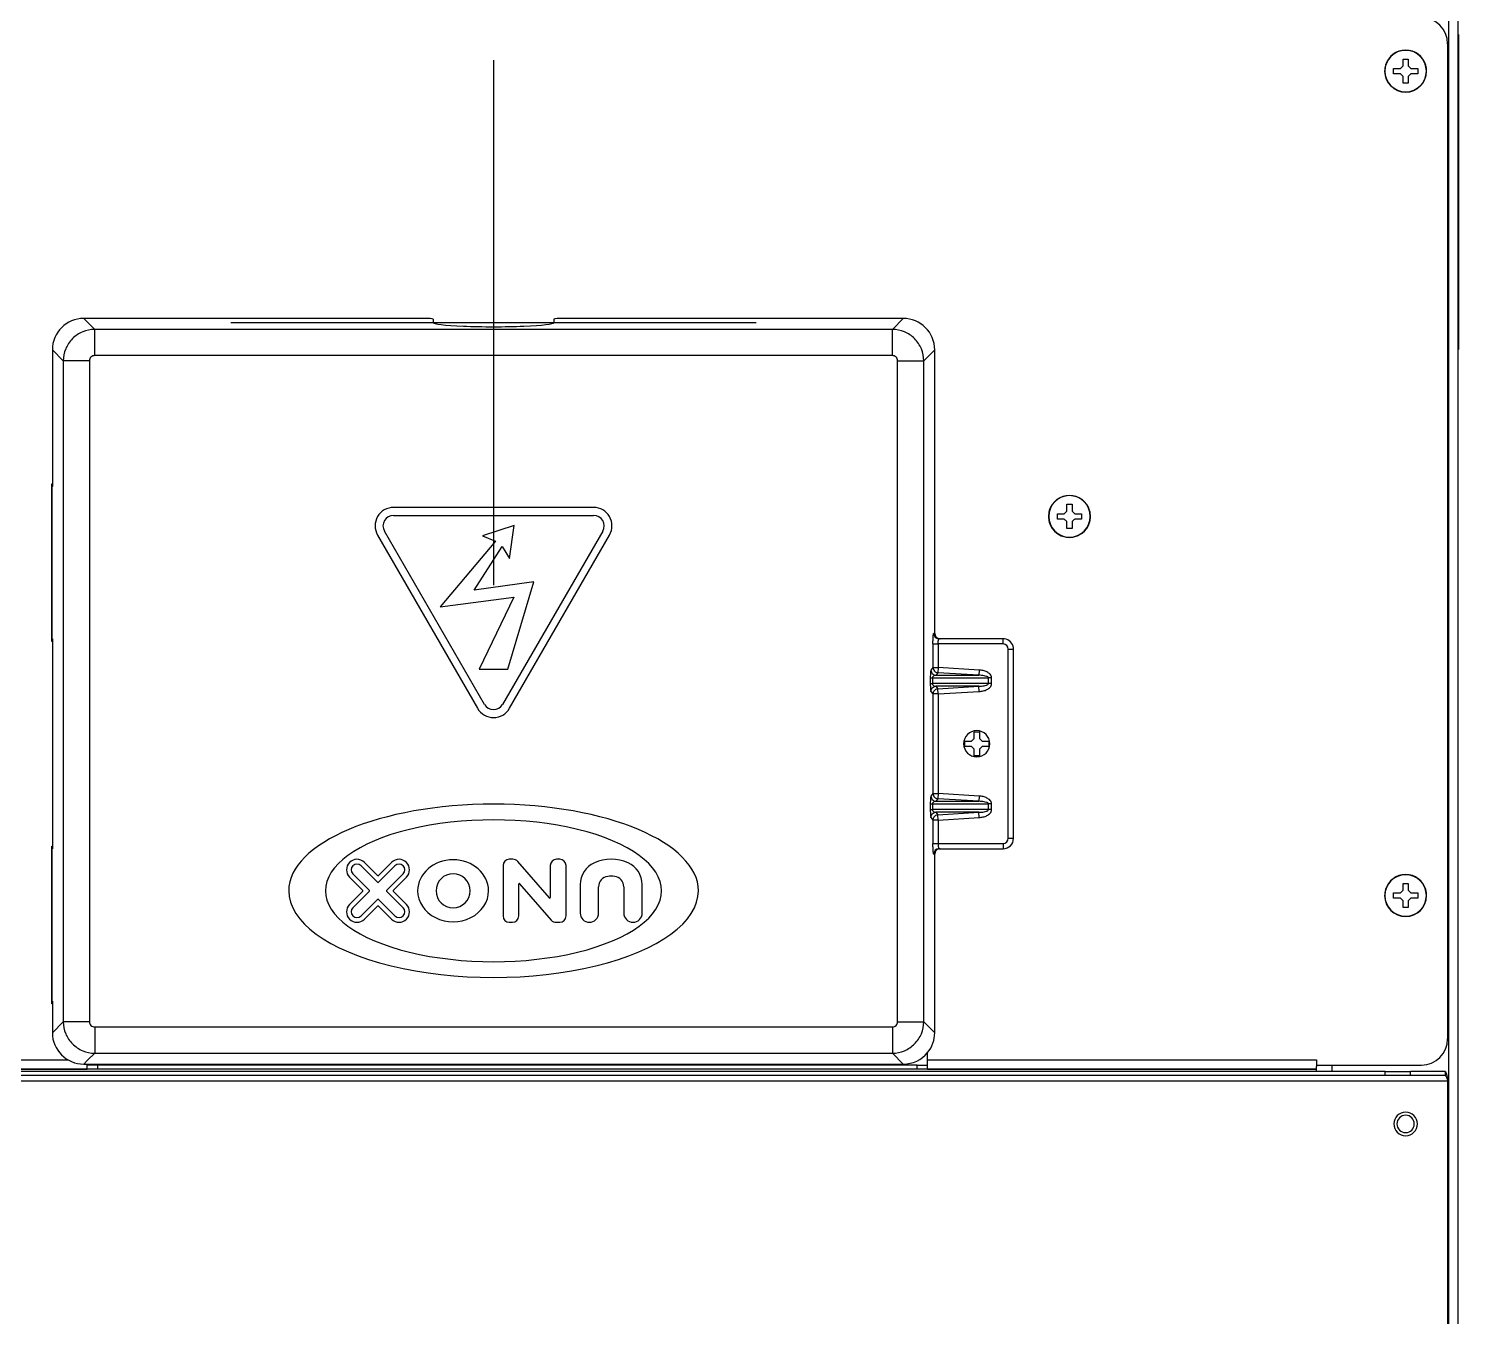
# Model space of a CAD drawing. Header units: millimetres. Extents: x 473 to 3963, y -1329 to 3488.
# Drawn here: x 2314 to 2586.2, y -933.4 to -688.1 of the extents above; entities that cross this region are included whole.
import ezdxf

# ---------------------------------------------------------------- set-up
doc = ezdxf.new("R2010")
doc.units = ezdxf.units.MM
doc.header["$LTSCALE"] = 392.37
doc.layers.get('0').update_dxf_attribs({"linetype": 'CONTINUOUS'})

msp = doc.modelspace()

# ---------------------------------------------------------------- linework, layer by layer
at = {"linetype": 'Continuous'}
for p, q in [((2584.35, -1303.01), (2584.35, -660.01)), ((2586.15, -1293.75), (2586.15, -661.81)), ((2584.15, -691.01), (2584.15, -880.51)), ((2586.2, -689.21), (2586.15, -689.21)), ((2586.2, -691.21), (2586.15, -691.21)), ((2586.2, -689.21), (2586.2, -689.48)), ((2586.2, -689.48), (2586.2, -691.21)), ((2586.2, -691.21), (2586.2, -747.21)), ((2575.65, -693.91), (2576.65, -693.91)), ((2575.65, -695.21), (2575.65, -693.91)), ((2576.65, -693.91), (2576.65, -695.21)), ((2573.85, -695.71), (2575.15, -695.71)), ((2573.85, -696.21), (2573.85, -695.71)), ((2573.85, -696.71), (2573.85, -696.21)), ((2575.15, -696.71), (2573.85, -696.71)), ((2575.15, -695.71), (2575.65, -695.21)), ((2575.65, -697.21), (2575.15, -696.71)), ((2576.65, -695.21), (2577.15, -695.71)), ((2577.15, -696.71), (2576.65, -697.21)), ((2577.15, -695.71), (2578.45, -695.71)), ((2578.45, -696.71), (2577.15, -696.71)), ((2578.45, -695.71), (2578.45, -696.21)), ((2578.45, -696.21), (2578.45, -696.71)), ((2575.65, -698.51), (2575.65, -697.21)), ((2576.65, -698.51), (2575.65, -698.51)), ((2576.65, -697.21), (2576.65, -698.51)), ((2389, -743.31), (2324.48, -743.31)), ((2326.56, -745.39), (2324.48, -743.31)), ((2326.56, -750.38), (2326.56, -745.39)), ((2478.43, -745.39), (2326.56, -745.39)), ((2391, -743.45), (2391, -744.1)), ((2414, -743.45), (2414, -744.1)), ((2480.51, -743.31), (2416, -743.31)), ((2478.43, -745.39), (2480.51, -743.31)), ((2478.43, -750.38), (2478.43, -745.39)), ((2586.2, -747.21), (2586.15, -747.21)), ((2586.2, -747.21), (2586.2, -748.95)), ((2318.5, -749.3), (2318.5, -774.81)), ((2320.58, -751.38), (2318.5, -749.3)), ((2478.43, -750.38), (2326.56, -750.38)), ((2484.42, -751.38), (2486.5, -749.3)), ((2486.5, -803.31), (2486.5, -749.3)), ((2586.2, -749.21), (2586.15, -749.21)), ((2586.2, -749.21), (2586.15, -749.21)), ((2586.2, -748.95), (2586.2, -749.21)), ((2320.58, -751.38), (2320.58, -877.25)), ((2325.57, -751.38), (2320.58, -751.38)), ((2325.57, -751.38), (2325.57, -877.25)), ((2479.43, -877.25), (2479.43, -751.38)), ((2479.43, -751.38), (2484.42, -751.38)), ((2484.42, -877.25), (2484.42, -751.38)), ((2318.4, -804.81), (2318.4, -774.81)), ((2318.4, -774.81), (2318.5, -774.81)), ((2318.4, -775.31), (2318.46, -775.31)), ((2318.46, -775.31), (2318.5, -775.31)), ((2318.46, -804.31), (2318.46, -775.31)), ((2318.5, -774.81), (2318.5, -775.31)), ((2421.55, -779.31), (2383.45, -779.31)), ((2383.45, -780.81), (2421.55, -780.81)), ((2509.85, -780.51), (2511.15, -780.51)), ((2509.85, -781.01), (2509.85, -780.51)), ((2509.85, -780.51), (2511.15, -780.51)), ((2509.85, -781.01), (2509.85, -780.51)), ((2509.85, -781.51), (2509.85, -781.01)), ((2509.85, -781.51), (2509.85, -781.01)), ((2511.15, -780.51), (2511.65, -780.01)), ((2511.15, -780.51), (2511.65, -780.01)), ((2511.65, -778.71), (2512.65, -778.71)), ((2511.65, -780.01), (2511.65, -778.71)), ((2511.65, -778.71), (2512.65, -778.71)), ((2511.65, -780.01), (2511.65, -778.71)), ((2512.65, -778.71), (2512.65, -778.9)), ((2512.65, -778.71), (2512.65, -778.9)), ((2512.65, -778.9), (2512.65, -779.06)), ((2512.65, -778.9), (2512.65, -779.06)), ((2512.65, -779.06), (2512.65, -779.22)), ((2512.65, -779.06), (2512.65, -779.22)), ((2512.65, -779.22), (2512.65, -779.38)), ((2512.65, -779.22), (2512.65, -779.38)), ((2512.65, -779.38), (2512.65, -779.53)), ((2512.65, -779.38), (2512.65, -779.53)), ((2512.65, -779.53), (2512.65, -779.69)), ((2512.65, -779.53), (2512.65, -779.69)), ((2512.65, -779.69), (2512.65, -779.85)), ((2512.65, -779.69), (2512.65, -779.85)), ((2512.65, -779.85), (2512.65, -780.01)), ((2512.65, -779.85), (2512.65, -780.01)), ((2512.65, -780.01), (2513.15, -780.51)), ((2512.65, -780.01), (2513.15, -780.51)), ((2513.15, -780.51), (2514.45, -780.51)), ((2513.15, -780.51), (2514.45, -780.51)), ((2514.45, -780.51), (2514.45, -780.68)), ((2514.45, -780.51), (2514.45, -780.68)), ((2514.45, -780.68), (2514.45, -780.85)), ((2514.45, -780.68), (2514.45, -780.85)), ((2514.45, -780.85), (2514.45, -781.01)), ((2514.45, -780.85), (2514.45, -781.01)), ((2514.45, -781.01), (2514.45, -781.18)), ((2514.45, -781.01), (2514.45, -781.18)), ((2514.45, -781.18), (2514.45, -781.35)), ((2514.45, -781.18), (2514.45, -781.35)), ((2400.77, -816.81), (2381.71, -783.81)), ((2406.43, -782.77), (2400.41, -784.7)), ((2423.28, -783.81), (2404.23, -816.81)), ((2405.52, -789.03), (2406.43, -782.77)), ((2510.03, -781.51), (2509.85, -781.51)), ((2510.03, -781.51), (2509.85, -781.51)), ((2510.2, -781.51), (2510.03, -781.51)), ((2510.2, -781.51), (2510.03, -781.51)), ((2510.36, -781.51), (2510.2, -781.51)), ((2510.36, -781.51), (2510.2, -781.51)), ((2510.51, -781.51), (2510.36, -781.51)), ((2510.51, -781.51), (2510.36, -781.51)), ((2510.67, -781.51), (2510.51, -781.51)), ((2510.67, -781.51), (2510.51, -781.51)), ((2510.82, -781.51), (2510.67, -781.51)), ((2510.82, -781.51), (2510.67, -781.51)), ((2510.99, -781.51), (2510.82, -781.51)), ((2510.99, -781.51), (2510.82, -781.51)), ((2511.15, -781.51), (2510.99, -781.51)), ((2511.15, -781.51), (2510.99, -781.51)), ((2511.22, -781.58), (2511.15, -781.51)), ((2511.22, -781.58), (2511.15, -781.51)), ((2511.29, -781.65), (2511.22, -781.58)), ((2511.29, -781.65), (2511.22, -781.58)), ((2511.36, -781.72), (2511.29, -781.65)), ((2511.36, -781.72), (2511.29, -781.65)), ((2511.43, -781.79), (2511.36, -781.72)), ((2511.43, -781.79), (2511.36, -781.72)), ((2511.5, -781.86), (2511.43, -781.79)), ((2511.5, -781.86), (2511.43, -781.79)), ((2511.57, -781.94), (2511.5, -781.86)), ((2511.57, -781.94), (2511.5, -781.86)), ((2511.65, -782.01), (2511.57, -781.94)), ((2511.65, -782.01), (2511.57, -781.94)), ((2511.65, -783.31), (2511.65, -782.01)), ((2511.65, -783.31), (2511.65, -782.01)), ((2511.98, -783.31), (2511.65, -783.31)), ((2511.98, -783.31), (2511.65, -783.31)), ((2512.32, -783.31), (2511.98, -783.31)), ((2512.32, -783.31), (2511.98, -783.31)), ((2512.65, -783.31), (2512.32, -783.31)), ((2512.65, -783.31), (2512.32, -783.31)), ((2512.72, -781.94), (2512.65, -782.01)), ((2512.72, -781.94), (2512.65, -782.01)), ((2512.65, -782.01), (2512.65, -782.18)), ((2512.65, -782.01), (2512.65, -782.18)), ((2512.65, -782.18), (2512.65, -782.34)), ((2512.65, -782.18), (2512.65, -782.34)), ((2512.65, -782.34), (2512.65, -782.5)), ((2512.65, -782.34), (2512.65, -782.5)), ((2512.65, -782.5), (2512.65, -782.65)), ((2512.65, -782.5), (2512.65, -782.65)), ((2512.65, -782.65), (2512.65, -782.8)), ((2512.65, -782.65), (2512.65, -782.8)), ((2512.65, -782.8), (2512.65, -782.96)), ((2512.65, -782.8), (2512.65, -782.96)), ((2512.65, -782.96), (2512.65, -783.13)), ((2512.65, -782.96), (2512.65, -783.13)), ((2512.65, -783.13), (2512.65, -783.31)), ((2512.65, -783.13), (2512.65, -783.31)), ((2512.79, -781.87), (2512.72, -781.94)), ((2512.79, -781.87), (2512.72, -781.94)), ((2512.86, -781.8), (2512.79, -781.87)), ((2512.86, -781.8), (2512.79, -781.87)), ((2512.93, -781.73), (2512.86, -781.8)), ((2512.93, -781.73), (2512.86, -781.8)), ((2513.01, -781.66), (2512.93, -781.73)), ((2513.01, -781.66), (2512.93, -781.73)), ((2513.08, -781.58), (2513.01, -781.66)), ((2513.08, -781.58), (2513.01, -781.66)), ((2513.15, -781.51), (2513.08, -781.58)), ((2513.15, -781.51), (2513.08, -781.58)), ((2513.31, -781.51), (2513.15, -781.51)), ((2513.31, -781.51), (2513.15, -781.51)), ((2513.47, -781.51), (2513.31, -781.51)), ((2513.47, -781.51), (2513.31, -781.51)), ((2513.63, -781.51), (2513.47, -781.51)), ((2513.63, -781.51), (2513.47, -781.51)), ((2513.79, -781.51), (2513.63, -781.51)), ((2513.79, -781.51), (2513.63, -781.51)), ((2513.94, -781.51), (2513.79, -781.51)), ((2513.94, -781.51), (2513.79, -781.51)), ((2514.1, -781.51), (2513.94, -781.51)), ((2514.1, -781.51), (2513.94, -781.51)), ((2514.26, -781.51), (2514.1, -781.51)), ((2514.26, -781.51), (2514.1, -781.51)), ((2514.45, -781.51), (2514.26, -781.51)), ((2514.45, -781.51), (2514.26, -781.51)), ((2514.45, -781.35), (2514.45, -781.51)), ((2514.45, -781.35), (2514.45, -781.51)), ((2380.41, -784.56), (2399.47, -817.56)), ((2402.86, -785.71), (2392.32, -798.26)), ((2400.41, -784.7), (2402.86, -785.71)), ((2405.53, -817.56), (2424.58, -784.56)), ((2398.82, -795.09), (2404.17, -786.75)), ((2404.17, -786.75), (2405.52, -789.03)), ((2410.17, -793.46), (2398.82, -795.09)), ((2405.25, -810.11), (2410.17, -793.46)), ((2392.32, -798.26), (2406.36, -796.37)), ((2406.36, -796.37), (2399.75, -810.11)), ((2318.46, -804.31), (2318.4, -804.31)), ((2318.5, -804.81), (2318.4, -804.81)), ((2318.46, -804.31), (2318.5, -804.31)), ((2318.5, -804.31), (2318.5, -804.81)), ((2318.5, -804.81), (2318.5, -843.81)), ((2486.16, -805.31), (2486.16, -809.79)), ((2486.16, -805.31), (2487.16, -805.31)), ((2486.5, -803.31), (2486.3, -803.31)), ((2499.5, -805.31), (2487.16, -805.31)), ((2487.16, -805.31), (2487.16, -809.79)), ((2499.5, -804.31), (2487.29, -804.31)), ((2499.5, -805.31), (2499.5, -804.31)), ((2500.5, -842.31), (2500.5, -806.31)), ((2500.5, -806.31), (2501.5, -806.31)), ((2501.5, -842.31), (2501.5, -806.31)), ((2399.75, -810.11), (2405.25, -810.11)), ((2486.16, -809.79), (2485.77, -810.27)), ((2486.16, -809.79), (2487.16, -809.79)), ((2487.1, -810.79), (2486.7, -811.27)), ((2487.16, -809.79), (2487.1, -810.79)), ((2494.92, -811.27), (2487.1, -810.79)), ((2494.98, -810.27), (2487.16, -809.79)), ((2494.98, -810.27), (2494.92, -811.27)), ((2485.65, -811.76), (2486.07, -811.76)), ((2485.65, -811.76), (2485.65, -812.86)), ((2485.65, -812.86), (2486.07, -812.86)), ((2486.07, -811.76), (2486.07, -812.86)), ((2486.07, -811.76), (2496.74, -811.76)), ((2496.74, -812.86), (2486.07, -812.86)), ((2486.7, -811.27), (2494.92, -811.27)), ((2486.7, -813.36), (2487.1, -813.84)), ((2494.92, -813.36), (2486.7, -813.36)), ((2487.1, -813.84), (2494.92, -813.36)), ((2487.16, -814.83), (2487.1, -813.84)), ((2494.98, -814.36), (2494.92, -813.36)), ((2496.74, -812.86), (2496.74, -811.76)), ((2497.31, -811.76), (2496.74, -811.76)), ((2497.31, -812.86), (2496.74, -812.86)), ((2497.31, -812.86), (2497.31, -811.76)), ((2485.77, -814.36), (2486.16, -814.83)), ((2486.16, -814.83), (2486.16, -833.79)), ((2487.16, -814.83), (2486.16, -814.83)), ((2487.16, -814.83), (2494.98, -814.36)), ((2487.16, -814.83), (2487.16, -833.79)), ((2494, -822.01), (2495, -822.01)), ((2494, -823.31), (2494, -822.01)), ((2495, -822.01), (2495, -823.31)), ((2492.2, -823.81), (2493.5, -823.81)), ((2492.2, -824.31), (2492.2, -823.81)), ((2492.2, -824.81), (2492.2, -824.31)), ((2493.5, -824.81), (2492.2, -824.81)), ((2493.5, -823.81), (2494, -823.31)), ((2494, -825.31), (2493.5, -824.81)), ((2495, -823.31), (2495.5, -823.81)), ((2495.5, -824.81), (2495, -825.31)), ((2495.5, -823.81), (2496.8, -823.81)), ((2496.8, -824.81), (2495.5, -824.81)), ((2496.8, -823.81), (2496.8, -824.31)), ((2496.8, -824.31), (2496.8, -824.81)), ((2494, -826.61), (2494, -825.31)), ((2495, -826.61), (2494, -826.61)), ((2495, -825.31), (2495, -826.61)), ((2486.16, -833.79), (2485.77, -834.27)), ((2486.16, -833.79), (2487.16, -833.79)), ((2487.1, -834.79), (2486.7, -835.27)), ((2486.7, -835.27), (2494.92, -835.27)), ((2487.16, -833.79), (2487.1, -834.79)), ((2494.92, -835.27), (2487.1, -834.79)), ((2494.98, -834.27), (2487.16, -833.79)), ((2494.98, -834.27), (2494.92, -835.27)), ((2485.65, -835.76), (2486.07, -835.76)), ((2485.65, -835.76), (2485.65, -836.86)), ((2485.65, -836.86), (2486.07, -836.86)), ((2485.77, -838.36), (2486.16, -838.83)), ((2486.07, -835.76), (2496.74, -835.76)), ((2486.07, -835.76), (2486.07, -836.86)), ((2496.74, -836.86), (2486.07, -836.86)), ((2494.92, -837.36), (2486.7, -837.36)), ((2486.7, -837.36), (2487.1, -837.84)), ((2487.1, -837.84), (2494.92, -837.36)), ((2487.16, -838.83), (2487.1, -837.84)), ((2487.16, -838.83), (2494.98, -838.36)), ((2494.98, -838.36), (2494.92, -837.36)), ((2497.31, -835.76), (2496.74, -835.76)), ((2496.74, -836.86), (2496.74, -835.76)), ((2497.31, -836.86), (2496.74, -836.86)), ((2497.31, -836.86), (2497.31, -835.76)), ((2487.16, -838.83), (2486.16, -838.83)), ((2486.16, -838.83), (2486.16, -843.31)), ((2487.16, -838.83), (2487.16, -843.31)), ((2318.4, -873.81), (2318.4, -843.81)), ((2318.4, -843.81), (2318.5, -843.81)), ((2318.5, -843.81), (2318.5, -844.31)), ((2486.16, -843.31), (2487.16, -843.31)), ((2487.16, -843.31), (2499.5, -843.31)), ((2499.5, -843.31), (2499.5, -844.31)), ((2500.5, -842.31), (2501.5, -842.31)), ((2318.4, -844.31), (2318.46, -844.31)), ((2318.46, -844.31), (2318.5, -844.31)), ((2318.46, -873.31), (2318.46, -844.31)), ((2406.19, -846.31), (2405.5, -846.31)), ((2415.1, -846.31), (2414.5, -846.31)), ((2486.3, -845.31), (2486.5, -845.31)), ((2486.5, -879.33), (2486.5, -845.31)), ((2487.29, -844.31), (2499.5, -844.31)), ((2378.87, -852.24), (2375.72, -849.09)), ((2377.28, -847.54), (2380.43, -850.69)), ((2380.43, -849.41), (2377.91, -846.9)), ((2383.08, -846.9), (2380.57, -849.41)), ((2380.57, -850.69), (2383.72, -847.54)), ((2385.28, -849.09), (2382.12, -852.24)), ((2404.3, -847.51), (2404.3, -857.11)), ((2413.12, -853.66), (2407.1, -846.73)), ((2413.3, -847.51), (2413.3, -853.59)), ((2416.3, -857.11), (2416.3, -847.51)), ((2375.08, -849.73), (2377.6, -852.24)), ((2383.4, -852.24), (2385.91, -849.73)), ((2407.3, -857.11), (2407.3, -851.04)), ((2407.47, -850.97), (2413.5, -857.9)), ((2419, -851.11), (2419, -856.56)), ((2422.5, -856.56), (2422.5, -851.54)), ((2427.3, -851.54), (2427.3, -856.56)), ((2430.8, -856.56), (2430.8, -851.11)), ((2575.65, -850.91), (2576.65, -850.91)), ((2575.65, -852.21), (2575.65, -850.91)), ((2576.65, -850.91), (2576.65, -852.21)), ((2377.6, -852.38), (2375.08, -854.9)), ((2375.72, -855.54), (2378.87, -852.38)), ((2380.43, -853.94), (2377.28, -857.09)), ((2383.72, -857.09), (2380.57, -853.94)), ((2382.12, -852.38), (2385.28, -855.54)), ((2385.91, -854.9), (2383.4, -852.38)), ((2573.85, -852.71), (2575.15, -852.71)), ((2573.85, -853.21), (2573.85, -852.71)), ((2573.85, -853.71), (2573.85, -853.21)), ((2575.15, -853.71), (2573.85, -853.71)), ((2575.15, -852.71), (2575.65, -852.21)), ((2575.65, -854.21), (2575.15, -853.71)), ((2575.65, -855.51), (2575.65, -854.21)), ((2576.65, -852.21), (2577.15, -852.71)), ((2577.15, -853.71), (2576.65, -854.21)), ((2576.65, -854.21), (2576.65, -855.51)), ((2577.15, -852.71), (2578.45, -852.71)), ((2578.45, -853.71), (2577.15, -853.71)), ((2578.45, -852.71), (2578.45, -853.21)), ((2578.45, -853.21), (2578.45, -853.71)), ((2377.91, -857.73), (2380.43, -855.21)), ((2380.57, -855.21), (2383.08, -857.73)), ((2576.65, -855.51), (2575.65, -855.51)), ((2405.5, -858.31), (2406.1, -858.31)), ((2414.4, -858.31), (2415.1, -858.31)), ((2318.46, -873.31), (2318.4, -873.31)), ((2318.5, -873.81), (2318.4, -873.81)), ((2318.46, -873.31), (2318.5, -873.31)), ((2318.5, -873.31), (2318.5, -873.81)), ((2318.5, -873.81), (2318.5, -879.33)), ((2320.58, -877.25), (2318.5, -879.33)), ((2325.57, -877.25), (2320.58, -877.25)), ((2326.56, -878.24), (2478.43, -878.24)), ((2326.56, -878.24), (2326.56, -883.23)), ((2478.43, -878.24), (2478.43, -883.23)), ((2479.43, -877.25), (2484.42, -877.25)), ((2484.42, -877.25), (2486.5, -879.33)), ((1863.15, -884.51), (2321.51, -884.51)), ((2325.22, -884.58), (2324.48, -885.31)), ((2326.56, -883.23), (2325.22, -884.58)), ((2326.56, -883.23), (2478.43, -883.23)), ((2478.43, -883.23), (2480.51, -885.31)), ((2485.15, -884.51), (2485.15, -883.1)), ((2485.15, -885.51), (2485.15, -884.51)), ((2485.15, -884.51), (2559.15, -884.51)), ((2559.15, -884.51), (2559.15, -885.51)), ((2325.15, -886.31), (1863.15, -886.31)), ((1863.15, -886.31), (2325.15, -886.31)), ((2572.27, -886.71), (2071.03, -886.71)), ((2324.48, -885.31), (2325.15, -885.31)), ((2325.15, -885.31), (2480.51, -885.31)), ((2325.15, -885.35), (2325.15, -885.31)), ((2325.15, -885.51), (2325.15, -885.35)), ((2475.15, -885.51), (2325.15, -885.51)), ((2475.15, -885.51), (2325.15, -885.51)), ((2325.15, -885.54), (2325.15, -885.51)), ((2325.15, -886.31), (2325.15, -885.54)), ((2327.15, -886.31), (2325.15, -886.31)), ((2327.15, -886.31), (2327.15, -885.51)), ((2483.15, -886.31), (2327.15, -886.31)), ((2475.15, -885.31), (2475.15, -885.51)), ((2483.15, -885.51), (2475.15, -885.51)), ((2483.15, -886.31), (2483.15, -885.51)), ((2483.15, -885.51), (2485.15, -885.51)), ((2485.15, -886.31), (2483.15, -886.31)), ((2485.15, -885.54), (2485.15, -885.51)), ((2485.15, -886.31), (2485.15, -885.54)), ((2559.15, -886.31), (2485.15, -886.31)), ((2485.15, -886.31), (2559.15, -886.31)), ((2559.15, -885.51), (2579.15, -885.51)), ((2559.15, -885.51), (2559.15, -885.79)), ((2559.15, -886.31), (2559.15, -885.79)), ((2559.15, -886.71), (2559.15, -886.31)), ((2562.15, -886.71), (2562.15, -885.51)), ((2572.27, -887.51), (2572.27, -886.71)), ((2572.27, -886.71), (2577.1, -886.71)), ((2577.1, -887.51), (2577.1, -886.71)), ((2583.67, -886.71), (2577.1, -886.71)), ((2583.67, -886.71), (2583.67, -887.51)), ((1838.15, -888.51), (2584.15, -888.51)), ((2572.27, -887.51), (2071.03, -887.51)), ((2577.1, -887.51), (2572.27, -887.51)), ((2583.67, -887.51), (2577.1, -887.51)), ((2584.15, -888.51), (2584.15, -1285.71))]:
    msp.add_line(p, q, dxfattribs=at)
at = {"color": 1}
for p, q in [((2402.5, -694.1), (2402.5, -794.1)), ((2352.5, -744.1), (2452.5, -744.1))]:
    msp.add_line(p, q, dxfattribs=at)
at = {"linetype": 'Continuous'}
for centre, radius, start, end in [((2579.15, -691.01), 5, 0, 90), ((2576.15, -696.21), 3.95, 0, 180), ((2576.15, -696.21), 4, 16.2728, 163.7272), ((2576.15, -696.21), 4, 16.2728, 163.7272), ((2576.15, -696.21), 4, 16.3063, 163.6937), ((2576.15, -696.21), 4, 163.7272, 180), ((2576.15, -696.21), 4, 163.6937, 180), ((2576.15, -696.21), 4, 180, 360), ((2576.15, -696.21), 4, 180, 360), ((2576.15, -696.21), 3.95, 180, 360), ((2576.15, -696.21), 4, 0, 16.2728), ((2576.15, -696.21), 4, 0, 16.3063), ((2326.56, -751.38), 0.997, 89.9446, 180.0554), ((2478.43, -751.38), 0.997, 359.9446, 90.0554), ((2512.15, -781.01), 3.95, 0, 180), ((2512.15, -781.01), 3.95, 0, 180), ((2512.15, -781.01), 4, 16.2728, 163.7272), ((2512.15, -781.01), 4, 16.3063, 163.6937), ((2512.15, -781.01), 4, 16.2728, 163.7272), ((2512.15, -781.01), 4, 16.2728, 163.7272), ((2512.15, -781.01), 4, 16.3063, 163.6937), ((2383.45, -782.81), 3.5, 90, 210), ((2383.45, -782.81), 2, 90, 210), ((2421.55, -782.81), 3.5, 330, 90), ((2421.55, -782.81), 2, 330, 90), ((2512.15, -781.01), 4, 163.7272, 180), ((2512.15, -781.01), 4, 163.7272, 180), ((2512.15, -781.01), 4, 163.6937, 180), ((2512.15, -781.01), 4, 163.7272, 180), ((2512.15, -781.01), 4, 163.7272, 180), ((2512.15, -781.01), 4, 163.6937, 180), ((2512.15, -781.01), 4, 180, 196.2728), ((2512.15, -781.01), 4, 180, 196.2728), ((2512.15, -781.01), 4, 180, 360), ((2512.15, -781.01), 4, 180, 196.2728), ((2512.15, -781.01), 4, 180, 360), ((2512.15, -781.01), 3.95, 180, 360), ((2512.15, -781.01), 3.95, 180, 360), ((2512.15, -781.01), 4, 0, 16.2728), ((2512.15, -781.01), 4, 0, 16.3063), ((2512.15, -781.01), 4, 0, 16.2728), ((2512.15, -781.01), 4, 0, 16.3063), ((2512.15, -781.01), 4, 343.7272, 360), ((2512.15, -781.01), 4, 343.7272, 360), ((2512.15, -781.01), 4, 196.2728, 343.7272), ((2512.15, -781.01), 4, 196.2728, 343.7272), ((2512.15, -781.01), 4, 196.2728, 343.7272), ((2487.3, -803.31), 0.999, 179.9333, 269.9324), ((2499.5, -806.31), 2, 81.3888, 90), ((2499.5, -806.31), 2, 81.3862, 90), ((2499.5, -806.31), 1, 0, 90), ((2499.5, -806.31), 2, 8.6112, 81.3888), ((2499.5, -806.31), 2, 8.6139, 81.3862), ((2499.5, -806.31), 2, 0, 8.6112), ((2499.5, -806.31), 2, 0, 8.6139), ((2402.5, -815.81), 3.5, 210, 330), ((2402.5, -815.81), 2, 210, 330), ((2494.5, -824.31), 2.5, 0, 180), ((2494.5, -824.31), 2.5, 180, 360), ((2499.5, -842.31), 2, 270, 360), ((2499.5, -842.31), 1, 270, 360), ((2376.5, -848.31), 2, 45, 225), ((2384.5, -848.31), 2, 315, 135), ((2405.5, -847.51), 1.2, 90, 180), ((2406.19, -847.51), 1.2, 41, 90), ((2414.5, -847.51), 1.2, 90, 180), ((2415.1, -847.51), 1.2, 0, 90), ((2424.9, -854.31), 8, 66.4218, 113.5782), ((2487.3, -845.31), 0.999, 90.0676, 180.0667), ((2376.5, -848.31), 1.1, 45, 225), ((2384.5, -848.31), 1.1, 315, 135), ((2394.8, -852.31), 3.25, 0, 180), ((2423.5, -851.11), 4.5, 113.5782, 180), ((2426.3, -851.11), 4.5, 0, 66.4218), ((2576.15, -853.21), 3.95, 0, 180), ((2576.15, -853.21), 4, 16.2728, 163.7272), ((2576.15, -853.21), 4, 16.3063, 163.6937), ((2380.5, -849.34), 0.1, 225, 315), ((2380.5, -850.62), 0.1, 225, 315), ((2407.4, -851.04), 0.1, 41, 180), ((2424.5, -851.54), 2, 97.6623, 180), ((2424.9, -854.52), 5, 82.3377, 97.6623), ((2425.3, -851.54), 2, 0, 82.3377), ((2377.53, -852.31), 0.1, 315, 45), ((2378.8, -852.31), 0.1, 315, 45), ((2380.5, -854.01), 0.1, 45, 135), ((2382.2, -852.31), 0.1, 135, 225), ((2383.47, -852.31), 0.1, 135, 225), ((2394.8, -852.31), 3.25, 180, 360), ((2413.2, -853.59), 0.1, 221, 360), ((2576.15, -853.21), 4, 163.7272, 180), ((2576.15, -853.21), 4, 163.6937, 180), ((2576.15, -853.21), 4, 180, 360), ((2576.15, -853.21), 4, 180, 360), ((2576.15, -853.21), 4, 180, 360), ((2576.15, -853.21), 3.95, 180, 360), ((2576.15, -853.21), 4, 0, 16.2728), ((2576.15, -853.21), 4, 0, 16.3063), ((2376.5, -856.31), 2, 135, 315), ((2376.5, -856.31), 1.1, 135, 315), ((2380.5, -855.28), 0.1, 45, 135), ((2384.5, -856.31), 2, 225, 45), ((2384.5, -856.31), 1.1, 225, 45), ((2405.5, -857.11), 1.2, 180, 270), ((2406.1, -857.11), 1.2, 270, 360), ((2415.1, -857.11), 1.2, 270, 360), ((2420.75, -856.56), 1.75, 180, 360), ((2429.05, -856.56), 1.75, 180, 360), ((2414.4, -857.11), 1.2, 221, 270), ((2326.56, -877.25), 0.997, 179.9446, 270.0554), ((2478.43, -877.25), 0.997, 269.9446, 0.0554), ((2579.15, -880.51), 5, 270, 360), ((2576.15, -896.71), 2.25, 90, 270), ((2576.15, -896.71), 1.65, 0, 180), ((2576.15, -896.71), 2.25, 270, 90), ((2576.15, -896.71), 1.65, 180, 360)]:
    msp.add_arc(centre, radius, start, end, dxfattribs=at)
for centre, major_axis, ratio, start_param, end_param in [((2324.51, -749.33), (-4.26, 4.26), 0.995331, -0.783058, 0.783058), ((2389, -743.45), (2, 0), 0.068571, 0, 1.570796), ((2402.5, -744.1), (11.5, 0), 0.068571, -3.141593, 0), ((2416, -743.45), (2, 0), 0.068571, 1.570796, 3.141593), ((2480.48, -749.33), (4.26, 4.26), 0.995331, -0.783058, 0.783058), ((2487.5, -803.31), (-1, 0), 0.997657, 0, 1.369702), ((2487.5, -803.31), (-1, 0), 0.997657, 1.369702, 1.397098), ((2487.5, -803.31), (-1, 0), 0.997657, 1.397098, 1.570796), ((2402.5, -852.31), (-39, 0), 0.423077, 3.141593, 6.283185), ((2402.5, -852.31), (32, 0), 0.421875, 0, 3.141593), ((2394.8, -852.31), (-6.75, 0), 0.874074, 3.141593, 6.283185), ((2487.5, -845.31), (1, 0), 0.997657, 1.771891, 3.141593), ((2487.5, -845.31), (1, 0), 0.997657, 1.744494, 1.771891), ((2487.5, -845.31), (1, 0), 0.997657, 1.570796, 1.744494), ((2402.5, -852.31), (-39, 0), 0.423077, 0, 3.141593), ((2402.5, -852.31), (32, 0), 0.421875, -3.141593, 0), ((2394.8, -852.31), (-6.75, 0), 0.874074, 0, 3.141593), ((2324.51, -879.3), (4.26, 4.26), 0.995331, -3.924651, -2.358535), ((2480.48, -879.3), (-4.26, 4.26), 0.995331, -3.039753, -2.358535), ((2480.48, -879.3), (-4.26, 4.26), 0.995331, -3.924651, -3.039753)]:
    msp.add_ellipse(centre, major_axis=major_axis, ratio=ratio, start_param=start_param, end_param=end_param, dxfattribs=at)
for points, knots in [([(2326.56, -745.39), (2325.79, -745.4), (2324.22, -745.71), (2322.23, -747.05), (2320.9, -749.03), (2320.58, -750.6), (2320.58, -751.38)], [0, 0, 0, 0, 0.249891, 0.5, 0.750109, 1, 1, 1, 1]), ([(2484.42, -751.38), (2484.41, -750.6), (2484.1, -749.03), (2482.77, -747.05), (2480.78, -745.71), (2479.21, -745.4), (2478.43, -745.39)], [0, 0, 0, 0, 0.249891, 0.5, 0.750109, 1, 1, 1, 1]), ([(2486.16, -805.31), (2486.16, -805.06), (2486.16, -804.69), (2486.18, -804.22), (2486.2, -803.92), (2486.22, -803.67), (2486.24, -803.48), (2486.26, -803.38), (2486.28, -803.31), (2486.3, -803.31)], [0, 0, 0, 0, 0.38035, 0.552186, 0.70284, 0.826628, 0.918987, 0.976799, 1, 1, 1, 1]), ([(2487.16, -805.31), (2487.16, -805.19), (2487.16, -804.95), (2487.19, -804.63), (2487.22, -804.45), (2487.26, -804.31), (2487.29, -804.31)], [0, 0, 0, 0, 0.37594, 0.694718, 0.910184, 1, 1, 1, 1]), ([(2485.77, -810.27), (2485.74, -810.31), (2485.72, -810.46), (2485.68, -810.75), (2485.66, -811.21), (2485.65, -811.56), (2485.65, -811.76)], [0, 0, 0, 0, 0.091888, 0.291101, 0.602379, 1, 1, 1, 1]), ([(2485.77, -810.27), (2485.77, -810.52), (2485.96, -811.02), (2486.46, -811.25), (2486.7, -811.27)], [0, 0, 0, 0, 0.499752, 1, 1, 1, 1]), ([(2486.16, -809.79), (2486.16, -810.04), (2486.36, -810.54), (2486.85, -810.77), (2487.1, -810.79)], [0, 0, 0, 0, 0.499752, 1, 1, 1, 1]), ([(2497.31, -811.76), (2497.31, -811.64), (2497.26, -811.39), (2496.97, -810.97), (2496.44, -810.61), (2495.73, -810.36), (2495.23, -810.29), (2494.98, -810.27)], [0, 0, 0, 0, 0.124622, 0.249618, 0.499088, 0.749446, 1, 1, 1, 1]), ([(2485.65, -812.86), (2485.65, -813.06), (2485.66, -813.42), (2485.68, -813.87), (2485.72, -814.17), (2485.74, -814.32), (2485.77, -814.36)], [0, 0, 0, 0, 0.397621, 0.708899, 0.908112, 1, 1, 1, 1]), ([(2485.77, -814.36), (2485.77, -814.11), (2485.96, -813.6), (2486.46, -813.38), (2486.7, -813.36)], [0, 0, 0, 0, 0.499752, 1, 1, 1, 1]), ([(2486.7, -811.27), (2486.58, -811.28), (2486.38, -811.33), (2486.15, -811.5), (2486.07, -811.67), (2486.07, -811.76)], [0, 0, 0, 0, 0.430414, 0.67614, 1, 1, 1, 1]), ([(2486.07, -812.86), (2486.07, -812.96), (2486.15, -813.12), (2486.38, -813.3), (2486.58, -813.35), (2486.7, -813.36)], [0, 0, 0, 0, 0.32386, 0.569586, 1, 1, 1, 1]), ([(2486.16, -814.83), (2486.16, -814.59), (2486.36, -814.08), (2486.85, -813.86), (2487.1, -813.84)], [0, 0, 0, 0, 0.499752, 1, 1, 1, 1]), ([(2496.74, -811.76), (2496.74, -811.68), (2496.58, -811.55), (2496.29, -811.44), (2495.89, -811.35), (2495.4, -811.29), (2495.08, -811.27), (2494.92, -811.27)], [0, 0, 0, 0, 0.124898, 0.250868, 0.501019, 0.750613, 1, 1, 1, 1]), ([(2494.92, -813.36), (2495.08, -813.36), (2495.4, -813.34), (2495.89, -813.28), (2496.29, -813.19), (2496.58, -813.07), (2496.74, -812.95), (2496.74, -812.86)], [0, 0, 0, 0, 0.249388, 0.498982, 0.749134, 0.875104, 1, 1, 1, 1]), ([(2494.98, -814.36), (2495.23, -814.34), (2495.73, -814.27), (2496.44, -814.02), (2496.97, -813.66), (2497.26, -813.24), (2497.31, -812.99), (2497.31, -812.86)], [0, 0, 0, 0, 0.250556, 0.500914, 0.750384, 0.875378, 1, 1, 1, 1]), ([(2485.77, -834.27), (2485.74, -834.31), (2485.72, -834.46), (2485.68, -834.75), (2485.66, -835.21), (2485.65, -835.56), (2485.65, -835.76)], [0, 0, 0, 0, 0.091888, 0.291101, 0.602379, 1, 1, 1, 1]), ([(2485.77, -834.27), (2485.77, -834.52), (2485.96, -835.02), (2486.46, -835.25), (2486.7, -835.27)], [0, 0, 0, 0, 0.499752, 1, 1, 1, 1]), ([(2486.7, -835.27), (2486.58, -835.28), (2486.38, -835.33), (2486.15, -835.5), (2486.07, -835.67), (2486.07, -835.76)], [0, 0, 0, 0, 0.430414, 0.67614, 1, 1, 1, 1]), ([(2486.16, -833.79), (2486.16, -834.04), (2486.36, -834.54), (2486.85, -834.77), (2487.1, -834.79)], [0, 0, 0, 0, 0.499753, 1, 1, 1, 1]), ([(2496.74, -835.76), (2496.74, -835.68), (2496.58, -835.55), (2496.29, -835.44), (2495.89, -835.35), (2495.4, -835.29), (2495.08, -835.27), (2494.92, -835.27)], [0, 0, 0, 0, 0.124898, 0.250868, 0.501019, 0.750613, 1, 1, 1, 1]), ([(2497.31, -835.76), (2497.31, -835.64), (2497.26, -835.39), (2496.97, -834.97), (2496.44, -834.61), (2495.73, -834.36), (2495.23, -834.29), (2494.98, -834.27)], [0, 0, 0, 0, 0.124622, 0.249618, 0.499088, 0.749446, 1, 1, 1, 1]), ([(2485.65, -836.86), (2485.65, -837.06), (2485.66, -837.42), (2485.68, -837.87), (2485.72, -838.17), (2485.74, -838.32), (2485.77, -838.36)], [0, 0, 0, 0, 0.397621, 0.708899, 0.908112, 1, 1, 1, 1]), ([(2485.77, -838.36), (2485.77, -838.11), (2485.96, -837.6), (2486.46, -837.38), (2486.7, -837.36)], [0, 0, 0, 0, 0.499752, 1, 1, 1, 1]), ([(2486.07, -836.86), (2486.07, -836.96), (2486.15, -837.12), (2486.38, -837.3), (2486.58, -837.35), (2486.7, -837.36)], [0, 0, 0, 0, 0.32386, 0.569586, 1, 1, 1, 1]), ([(2486.16, -838.83), (2486.16, -838.59), (2486.36, -838.08), (2486.85, -837.86), (2487.1, -837.84)], [0, 0, 0, 0, 0.499753, 1, 1, 1, 1]), ([(2494.92, -837.36), (2495.08, -837.36), (2495.4, -837.34), (2495.89, -837.28), (2496.29, -837.19), (2496.58, -837.07), (2496.74, -836.95), (2496.74, -836.86)], [0, 0, 0, 0, 0.249388, 0.498982, 0.749134, 0.875104, 1, 1, 1, 1]), ([(2494.98, -838.36), (2495.23, -838.34), (2495.73, -838.27), (2496.44, -838.02), (2496.97, -837.66), (2497.26, -837.24), (2497.31, -836.99), (2497.31, -836.86)], [0, 0, 0, 0, 0.250556, 0.500914, 0.750384, 0.875378, 1, 1, 1, 1]), ([(2486.3, -845.31), (2486.28, -845.31), (2486.26, -845.24), (2486.24, -845.15), (2486.22, -844.95), (2486.2, -844.71), (2486.18, -844.41), (2486.16, -843.94), (2486.16, -843.57), (2486.16, -843.31)], [0, 0, 0, 0, 0.023201, 0.081013, 0.173372, 0.29716, 0.447814, 0.61965, 1, 1, 1, 1]), ([(2487.16, -843.31), (2487.16, -843.44), (2487.16, -843.67), (2487.19, -844), (2487.22, -844.18), (2487.26, -844.31), (2487.29, -844.31)], [0, 0, 0, 0, 0.37594, 0.694718, 0.910184, 1, 1, 1, 1]), ([(2320.58, -877.25), (2320.58, -878.02), (2320.9, -879.6), (2322.23, -881.58), (2324.22, -882.91), (2325.79, -883.23), (2326.56, -883.23)], [0, 0, 0, 0, 0.249891, 0.5, 0.750109, 1, 1, 1, 1]), ([(2478.43, -883.23), (2479.21, -883.23), (2480.78, -882.91), (2482.77, -881.58), (2484.1, -879.6), (2484.41, -878.02), (2484.42, -877.25)], [0, 0, 0, 0, 0.249891, 0.5, 0.750109, 1, 1, 1, 1]), ([(2583.67, -886.71), (2583.69, -886.71), (2583.74, -886.76), (2583.83, -886.94), (2583.93, -887.3), (2584.04, -887.86), (2584.11, -888.28), (2584.15, -888.51)], [0, 0, 0, 0, 0.036732, 0.099617, 0.315109, 0.630312, 1, 1, 1, 1]), ([(2583.67, -887.51), (2583.71, -887.51), (2583.82, -887.62), (2583.98, -887.95), (2584.08, -888.28), (2584.15, -888.51)], [0, 0, 0, 0, 0.125411, 0.343109, 1, 1, 1, 1])]:
    msp.add_open_spline(points, degree=3, knots=knots, dxfattribs=at)

doc.saveas('drawing.dxf')
